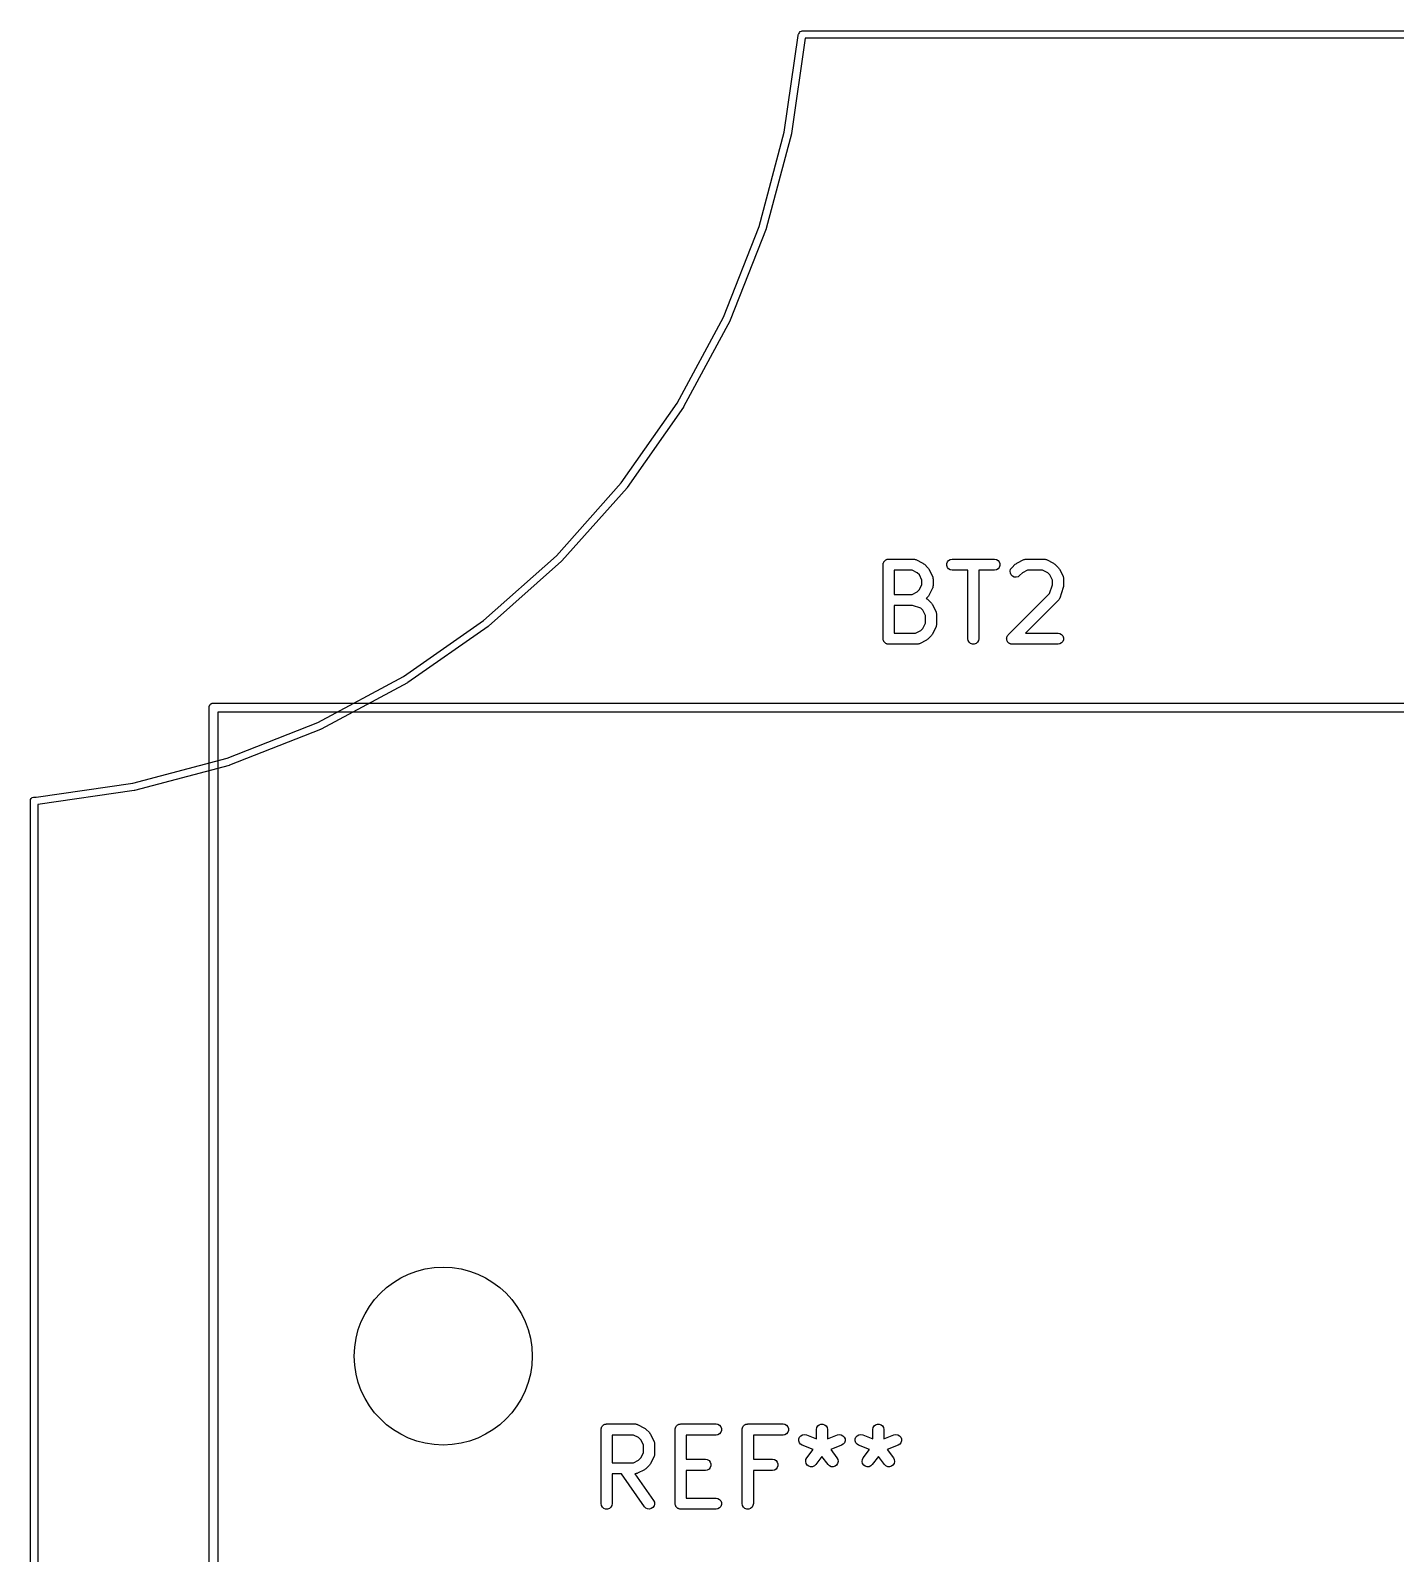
# Model space of a CAD drawing. Extents: x 202.7 to 262.5, y -125.5 to -33.7.
# Drawn here: x 202.71 to 221.13, y -54.23 to -33.67 of the extents above; entities that cross this region are included whole.
import ezdxf

# ---------------------------------------------------------------- set-up
doc = ezdxf.new("R2010")
doc.units = 0
doc.header["$MEASUREMENT"] = 0
doc.layers.add('BLACK', color=7, linetype='CONTINUOUS')

msp = doc.modelspace()

# ---------------------------------------------------------------- linework, layer by layer
at = {"layer": 'BLACK', "linetype": 'CONTINUOUS'}
for p, q in [((213.086, -33.7046), (213.097, -33.6911)), ((213.097, -33.6911), (213.113, -33.6823)), ((213.113, -33.6823), (213.126, -33.68)), ((213.126, -33.68), (252.454, -33.675)), ((212.882, -35.0479), (213.069, -33.7426)), ((213.165, -33.78), (212.98, -35.065)), ((213.069, -33.7426), (213.07, -33.7377)), ((213.07, -33.7377), (213.072, -33.7321)), ((213.072, -33.7321), (213.074, -33.7267)), ((213.074, -33.7267), (213.077, -33.7217)), ((213.077, -33.7217), (213.08, -33.7171)), ((213.08, -33.7171), (213.082, -33.7154)), ((213.082, -33.7154), (213.086, -33.7046)), ((252.403, -33.775), (213.165, -33.78)), ((212.544, -36.3196), (212.882, -35.0479)), ((212.979, -35.0708), (212.64, -36.3481)), ((212.98, -35.065), (212.979, -35.07)), ((212.979, -35.07), (212.979, -35.0704)), ((212.979, -35.0704), (212.979, -35.0708)), ((212.06, -37.5433), (212.544, -36.3196)), ((212.638, -36.3537), (212.152, -37.5827)), ((212.64, -36.3482), (212.638, -36.3529)), ((212.638, -36.3529), (212.638, -36.3533)), ((212.638, -36.3533), (212.638, -36.3537)), ((212.64, -36.3481), (212.64, -36.3481)), ((212.64, -36.3481), (212.64, -36.3482)), ((211.437, -38.7021), (212.06, -37.5433)), ((212.15, -37.588), (211.524, -38.752)), ((212.152, -37.5828), (212.15, -37.5873)), ((212.15, -37.5873), (212.15, -37.5877)), ((212.15, -37.5877), (212.15, -37.588)), ((212.152, -37.5827), (212.152, -37.5827)), ((212.152, -37.5827), (212.152, -37.5828)), ((210.683, -39.7803), (211.437, -38.7021)), ((211.521, -38.757), (210.763, -39.84)), ((211.524, -38.752), (211.521, -38.7564)), ((211.521, -38.7564), (211.521, -38.7567)), ((211.521, -38.7567), (211.521, -38.757)), ((209.808, -40.7632), (210.683, -39.7803)), ((210.76, -39.8446), (209.881, -40.8319)), ((210.763, -39.84), (210.76, -39.844)), ((210.76, -39.844), (210.76, -39.8443)), ((210.76, -39.8443), (210.76, -39.8446)), ((208.825, -41.6373), (209.808, -40.7632)), ((209.877, -40.836), (208.889, -41.714)), ((209.878, -40.8355), (209.877, -40.8357)), ((209.877, -40.8357), (209.877, -40.836)), ((209.881, -40.8319), (209.878, -40.8355)), ((214.216, -40.8824), (214.217, -40.8759)), ((214.216, -41.8824), (214.216, -40.8824)), ((214.217, -40.8694), (214.219, -40.8632)), ((214.217, -40.8759), (214.217, -40.8694)), ((214.219, -40.8632), (214.22, -40.8567)), ((214.22, -40.8567), (214.224, -40.851)), ((214.224, -40.851), (214.226, -40.8449)), ((214.226, -40.8449), (214.23, -40.8399)), ((214.23, -40.8399), (214.233, -40.8342)), ((214.233, -40.8342), (214.239, -40.83)), ((214.239, -40.83), (214.243, -40.8249)), ((214.243, -40.8249), (214.248, -40.8216)), ((214.248, -40.8216), (214.253, -40.8174)), ((214.253, -40.8174), (214.26, -40.8152)), ((214.26, -40.8152), (214.265, -40.8119)), ((214.265, -40.8119), (214.272, -40.8108)), ((214.272, -40.8108), (214.278, -40.8085)), ((214.278, -40.8085), (214.284, -40.8085)), ((214.284, -40.8085), (214.291, -40.8074)), ((214.291, -40.8074), (214.624, -40.8074)), ((214.624, -40.8074), (214.629, -40.8081)), ((214.629, -40.8081), (214.633, -40.8079)), ((214.633, -40.8079), (214.641, -40.8104)), ((214.641, -40.8104), (214.65, -40.8119)), ((214.65, -40.8119), (214.654, -40.8141)), ((214.654, -40.8141), (214.658, -40.8153)), ((214.658, -40.8153), (214.753, -40.8629)), ((214.753, -40.8629), (214.763, -40.8701)), ((214.763, -40.8701), (214.773, -40.877)), ((214.773, -40.877), (214.82, -40.9246)), ((215.074, -40.8694), (215.083, -40.8449)), ((215.074, -40.8954), (215.074, -40.8694)), ((215.083, -40.9199), (215.074, -40.8954)), ((215.083, -40.8449), (215.1, -40.8249)), ((215.1, -40.8249), (215.122, -40.8119)), ((215.122, -40.8119), (215.148, -40.8074)), ((215.148, -40.8074), (215.72, -40.8074)), ((215.72, -40.8074), (215.745, -40.8119)), ((215.745, -40.8119), (215.768, -40.8249)), ((215.768, -40.8249), (215.784, -40.8449)), ((215.784, -40.8449), (215.793, -40.8694)), ((215.793, -40.8954), (215.784, -40.9199)), ((215.793, -40.8694), (215.793, -40.8954)), ((215.952, -40.9246), (216, -40.877)), ((216, -40.877), (216.01, -40.8701)), ((216.01, -40.8701), (216.019, -40.8629)), ((216.019, -40.8629), (216.115, -40.8153)), ((216.115, -40.8153), (216.119, -40.8141)), ((216.119, -40.8141), (216.122, -40.8119)), ((216.122, -40.8119), (216.131, -40.8104)), ((216.131, -40.8104), (216.14, -40.8079)), ((216.14, -40.8079), (216.144, -40.8081)), ((216.144, -40.8081), (216.148, -40.8074)), ((216.148, -40.8074), (216.386, -40.8074)), ((216.386, -40.8074), (216.39, -40.8081)), ((216.39, -40.8081), (216.395, -40.8079)), ((216.395, -40.8079), (216.403, -40.8104)), ((216.403, -40.8104), (216.412, -40.8119)), ((216.412, -40.8119), (216.416, -40.8141)), ((216.416, -40.8141), (216.42, -40.8153)), ((216.42, -40.8153), (216.515, -40.8629)), ((216.515, -40.8629), (216.525, -40.8701)), ((216.525, -40.8701), (216.534, -40.877)), ((216.534, -40.877), (216.582, -40.9246)), ((214.366, -40.9574), (214.366, -41.2836)), ((214.607, -40.9574), (214.366, -40.9574)), ((214.675, -40.9916), (214.607, -40.9574)), ((214.706, -41.022), (214.675, -40.9916)), ((214.74, -41.0906), (214.706, -41.022)), ((214.74, -41.1504), (214.74, -41.0906)), ((214.82, -40.9246), (214.827, -40.9344)), ((214.827, -40.9344), (214.834, -40.9441)), ((214.834, -40.9441), (214.882, -41.0393)), ((214.882, -41.0393), (214.883, -41.0435)), ((214.883, -41.0435), (214.885, -41.0472)), ((214.885, -41.0472), (214.887, -41.0559)), ((214.887, -41.0559), (214.889, -41.0643)), ((214.889, -41.0643), (214.889, -41.0686)), ((214.889, -41.0686), (214.89, -41.0729)), ((214.89, -41.0729), (214.89, -41.1681)), ((215.1, -40.9398), (215.083, -40.9199)), ((215.122, -40.9529), (215.1, -40.9398)), ((215.148, -40.9574), (215.122, -40.9529)), ((215.359, -40.9574), (215.148, -40.9574)), ((215.359, -41.8824), (215.359, -40.9574)), ((215.72, -40.9574), (215.509, -40.9574)), ((215.509, -40.9574), (215.509, -41.8824)), ((215.745, -40.9529), (215.72, -40.9574)), ((215.768, -40.9398), (215.745, -40.9529)), ((215.784, -40.9199), (215.768, -40.9398)), ((215.931, -40.9711), (215.937, -40.9459)), ((215.933, -40.997), (215.931, -40.9711)), ((215.944, -41.0206), (215.933, -40.997)), ((215.937, -40.9459), (215.952, -40.9246)), ((215.962, -41.0391), (215.944, -41.0206)), ((215.986, -41.0501), (215.962, -41.0391)), ((216.012, -41.0523), (215.986, -41.0501)), ((216.037, -41.0456), (216.012, -41.0523)), ((216.058, -41.0307), (216.037, -41.0456)), ((216.097, -40.9916), (216.058, -41.0307)), ((216.166, -40.9574), (216.097, -40.9916)), ((216.368, -40.9574), (216.166, -40.9574)), ((216.437, -40.9916), (216.368, -40.9574)), ((216.467, -41.022), (216.437, -40.9916)), ((216.502, -41.0906), (216.467, -41.022)), ((216.502, -41.1559), (216.502, -41.0906)), ((216.582, -40.9246), (216.589, -40.9344)), ((216.589, -40.9344), (216.596, -40.9441)), ((216.596, -40.9441), (216.644, -41.0393)), ((216.644, -41.0393), (216.645, -41.0435)), ((216.645, -41.0435), (216.647, -41.0472)), ((216.647, -41.0472), (216.649, -41.0559)), ((216.649, -41.0559), (216.651, -41.0643)), ((216.651, -41.0643), (216.651, -41.0686)), ((216.651, -41.0686), (216.652, -41.0729)), ((216.652, -41.0729), (216.652, -41.1681)), ((214.366, -41.2836), (214.607, -41.2836)), ((214.607, -41.2836), (214.675, -41.2493)), ((214.675, -41.2493), (214.706, -41.2189)), ((214.706, -41.2189), (214.74, -41.1504)), ((214.827, -41.3065), (214.82, -41.3164)), ((214.834, -41.2969), (214.827, -41.3065)), ((214.882, -41.2016), (214.834, -41.2969)), ((214.883, -41.1975), (214.882, -41.2016)), ((214.885, -41.1937), (214.883, -41.1975)), ((214.887, -41.1851), (214.885, -41.1937)), ((214.889, -41.1767), (214.887, -41.1851)), ((214.89, -41.1681), (214.889, -41.1724)), ((214.889, -41.1724), (214.889, -41.1767)), ((215.905, -41.8293), (216.463, -41.2704)), ((216.463, -41.2704), (216.502, -41.1559)), ((216.648, -41.1918), (216.6, -41.3347)), ((216.65, -41.1799), (216.648, -41.1918)), ((216.652, -41.1681), (216.65, -41.1799)), ((214.366, -41.4336), (214.366, -41.8074)), ((214.612, -41.4336), (214.366, -41.4336)), ((214.727, -41.4717), (214.612, -41.4336)), ((214.753, -41.4982), (214.727, -41.4717)), ((214.787, -41.5668), (214.753, -41.4982)), ((214.82, -41.3164), (214.798, -41.3381)), ((214.798, -41.3381), (214.799, -41.3382)), ((214.799, -41.3382), (214.806, -41.3433)), ((214.806, -41.3433), (214.814, -41.3474)), ((214.814, -41.3474), (214.817, -41.3507)), ((214.817, -41.3507), (214.82, -41.3532)), ((214.82, -41.3532), (214.868, -41.4008)), ((214.868, -41.4008), (214.875, -41.4106)), ((214.875, -41.4106), (214.882, -41.4203)), ((214.882, -41.4203), (214.929, -41.5155)), ((216.582, -41.364), (216.139, -41.8074)), ((216.585, -41.3604), (216.582, -41.364)), ((216.588, -41.3576), (216.585, -41.3604)), ((216.592, -41.3498), (216.588, -41.3576)), ((216.597, -41.3426), (216.592, -41.3498)), ((216.598, -41.3385), (216.597, -41.3426)), ((216.6, -41.3347), (216.598, -41.3385)), ((207.746, -42.3907), (208.825, -41.6373)), ((208.885, -41.7176), (207.801, -42.4744)), ((208.889, -41.7141), (208.885, -41.7172)), ((208.885, -41.7172), (208.885, -41.7174)), ((208.885, -41.7174), (208.885, -41.7176)), ((208.889, -41.714), (208.889, -41.714)), ((208.889, -41.714), (208.889, -41.7141)), ((214.753, -41.7427), (214.787, -41.6742)), ((214.787, -41.6742), (214.787, -41.5668)), ((214.929, -41.5155), (214.931, -41.5196)), ((214.931, -41.5196), (214.933, -41.5234)), ((214.933, -41.7176), (214.931, -41.7213)), ((214.933, -41.5234), (214.934, -41.5321)), ((214.934, -41.7089), (214.933, -41.7176)), ((214.934, -41.5321), (214.937, -41.5405)), ((214.937, -41.7005), (214.934, -41.7089)), ((214.937, -41.5405), (214.937, -41.5448)), ((214.937, -41.5448), (214.937, -41.549)), ((214.937, -41.549), (214.937, -41.6919)), ((214.937, -41.6919), (214.937, -41.6962)), ((214.937, -41.6962), (214.937, -41.7005)), ((214.217, -41.8888), (214.216, -41.8824)), ((214.217, -41.8954), (214.217, -41.8888)), ((214.219, -41.9016), (214.217, -41.8954)), ((214.22, -41.908), (214.219, -41.9016)), ((214.224, -41.9137), (214.22, -41.908)), ((214.226, -41.9199), (214.224, -41.9137)), ((214.23, -41.9249), (214.226, -41.9199)), ((214.366, -41.8074), (214.654, -41.8074)), ((214.654, -41.8074), (214.723, -41.7731)), ((214.801, -41.9018), (214.705, -41.9495)), ((214.723, -41.7731), (214.753, -41.7427)), ((214.81, -41.8947), (214.801, -41.9018)), ((214.82, -41.8878), (214.81, -41.8947)), ((214.868, -41.8402), (214.82, -41.8878)), ((214.875, -41.8303), (214.868, -41.8402)), ((214.882, -41.8207), (214.875, -41.8303)), ((214.929, -41.7254), (214.882, -41.8207)), ((214.931, -41.7213), (214.929, -41.7254)), ((215.363, -41.908), (215.359, -41.8824)), ((215.376, -41.9306), (215.363, -41.908)), ((215.504, -41.908), (215.491, -41.9306)), ((215.509, -41.8824), (215.504, -41.908)), ((215.883, -41.8758), (215.884, -41.8727)), ((215.884, -41.8856), (215.883, -41.8758)), ((215.884, -41.8694), (215.887, -41.8601)), ((215.884, -41.8727), (215.884, -41.8694)), ((215.884, -41.8954), (215.884, -41.8856)), ((215.885, -41.8985), (215.884, -41.8954)), ((215.885, -41.9018), (215.885, -41.8985)), ((215.889, -41.9107), (215.885, -41.9018)), ((215.887, -41.8601), (215.89, -41.8507)), ((215.893, -41.9199), (215.889, -41.9107)), ((215.89, -41.8507), (215.892, -41.848)), ((215.892, -41.848), (215.893, -41.8449)), ((215.893, -41.8449), (215.899, -41.8374)), ((215.895, -41.9224), (215.893, -41.9199)), ((215.896, -41.9254), (215.895, -41.9224)), ((215.899, -41.8374), (215.905, -41.8293)), ((216.139, -41.8074), (216.577, -41.8074)), ((216.577, -41.8074), (216.602, -41.8119)), ((216.602, -41.8119), (216.625, -41.8249)), ((216.625, -41.8249), (216.642, -41.8449)), ((216.642, -41.9199), (216.625, -41.9398)), ((216.642, -41.8449), (216.651, -41.8694)), ((216.651, -41.8954), (216.642, -41.9199)), ((216.651, -41.8694), (216.651, -41.8954)), ((214.233, -41.9306), (214.23, -41.9249)), ((214.239, -41.9348), (214.233, -41.9306)), ((214.243, -41.9398), (214.239, -41.9348)), ((214.248, -41.9431), (214.243, -41.9398)), ((214.253, -41.9473), (214.248, -41.9431)), ((214.26, -41.9496), (214.253, -41.9473)), ((214.265, -41.9529), (214.26, -41.9496)), ((214.272, -41.954), (214.265, -41.9529)), ((214.278, -41.9562), (214.272, -41.954)), ((214.284, -41.9562), (214.278, -41.9562)), ((214.291, -41.9574), (214.284, -41.9562)), ((214.672, -41.9574), (214.291, -41.9574)), ((214.676, -41.9566), (214.672, -41.9574)), ((214.68, -41.9569), (214.676, -41.9566)), ((214.689, -41.9544), (214.68, -41.9569)), ((214.698, -41.9529), (214.689, -41.9544)), ((214.701, -41.9507), (214.698, -41.9529)), ((214.705, -41.9495), (214.701, -41.9507)), ((215.396, -41.9473), (215.376, -41.9306)), ((215.421, -41.9562), (215.396, -41.9473)), ((215.447, -41.9562), (215.421, -41.9562)), ((215.471, -41.9473), (215.447, -41.9562)), ((215.491, -41.9306), (215.471, -41.9473)), ((215.903, -41.9323), (215.896, -41.9254)), ((215.909, -41.9398), (215.903, -41.9323)), ((215.912, -41.9415), (215.909, -41.9398)), ((215.915, -41.9438), (215.912, -41.9415)), ((215.923, -41.948), (215.915, -41.9438)), ((215.932, -41.9529), (215.923, -41.948)), ((215.935, -41.9534), (215.932, -41.9529)), ((215.938, -41.9548), (215.935, -41.9534)), ((215.948, -41.9557), (215.938, -41.9548)), ((215.958, -41.9574), (215.948, -41.9557)), ((216.577, -41.9574), (215.958, -41.9574)), ((216.602, -41.9529), (216.577, -41.9574)), ((216.625, -41.9398), (216.602, -41.9529)), ((206.587, -43.0132), (207.746, -42.3907)), ((207.796, -42.4775), (206.632, -43.1026)), ((207.797, -42.4771), (207.796, -42.4773)), ((207.796, -42.4773), (207.796, -42.4775)), ((207.801, -42.4745), (207.797, -42.4771)), ((207.801, -42.4744), (207.801, -42.4744)), ((207.801, -42.4744), (207.801, -42.4745)), ((205.12, -42.8014), (205.122, -42.7964)), ((205.12, -42.8068), (205.12, -42.8014)), ((205.12, -71.3912), (205.12, -42.8068)), ((205.122, -42.7964), (205.123, -42.7912)), ((205.123, -42.7912), (205.125, -42.7866)), ((205.125, -42.7866), (205.127, -42.7815)), ((205.127, -42.7815), (205.131, -42.7774)), ((205.131, -42.7774), (205.133, -42.7728)), ((205.133, -42.7728), (205.137, -42.7694)), ((205.137, -42.7694), (205.141, -42.7653)), ((205.141, -42.7653), (205.145, -42.7627)), ((205.145, -42.7627), (205.15, -42.7592)), ((205.15, -42.7592), (205.155, -42.7574)), ((205.155, -42.7574), (205.159, -42.7547)), ((205.159, -42.7547), (205.164, -42.7538)), ((205.164, -42.7538), (205.169, -42.752)), ((205.169, -42.752), (205.175, -42.752)), ((205.175, -42.752), (205.175, -42.752)), ((205.175, -42.752), (259.685, -42.752)), ((205.24, -42.872), (205.24, -71.3912)), ((259.62, -42.872), (205.24, -42.872)), ((205.363, -43.4961), (206.587, -43.0132)), ((206.626, -43.1051), (205.397, -43.5902)), ((206.627, -43.1049), (206.626, -43.1051)), ((206.632, -43.1027), (206.627, -43.1048)), ((206.627, -43.1048), (206.627, -43.1049)), ((206.632, -43.1026), (206.632, -43.1026)), ((206.632, -43.1026), (206.632, -43.1027)), ((204.091, -43.8329), (205.363, -43.4961)), ((205.391, -43.592), (204.114, -43.9303)), ((205.392, -43.5919), (205.391, -43.592)), ((205.397, -43.5902), (205.392, -43.5918)), ((205.392, -43.5918), (205.392, -43.5919)), ((202.787, -44.0192), (204.091, -43.8329)), ((204.108, -43.9315), (202.81, -44.117)), ((204.109, -43.9314), (204.108, -43.9315)), ((204.114, -43.9303), (204.109, -43.9314)), ((204.109, -43.9314), (204.109, -43.9314)), ((202.71, -44.0656), (202.712, -44.0526)), ((202.71, -115.204), (202.71, -44.0656)), ((202.712, -44.0526), (202.721, -44.0374)), ((202.721, -44.0374), (202.735, -44.026)), ((202.735, -44.026), (202.751, -44.02)), ((202.751, -44.02), (202.769, -44.02)), ((202.769, -44.02), (202.771, -44.0208)), ((202.771, -44.0208), (202.776, -44.0202)), ((202.776, -44.0202), (202.787, -44.0192)), ((202.81, -44.117), (202.81, -115.151)), ((210.41, -52.5524), (210.411, -52.5459)), ((210.41, -53.5524), (210.41, -52.5524)), ((210.411, -52.5394), (210.414, -52.5332)), ((210.411, -52.5459), (210.411, -52.5394)), ((210.414, -52.5332), (210.415, -52.5267)), ((210.415, -52.5267), (210.418, -52.521)), ((210.418, -52.521), (210.42, -52.5149)), ((210.42, -52.5149), (210.425, -52.5099)), ((210.425, -52.5099), (210.428, -52.5042)), ((210.428, -52.5042), (210.433, -52.5)), ((210.433, -52.5), (210.437, -52.4949)), ((210.437, -52.4949), (210.443, -52.4916)), ((210.443, -52.4916), (210.448, -52.4874)), ((210.448, -52.4874), (210.454, -52.4852)), ((210.454, -52.4852), (210.46, -52.4819)), ((210.46, -52.4819), (210.466, -52.4808)), ((210.466, -52.4808), (210.472, -52.4785)), ((210.472, -52.4785), (210.479, -52.4785)), ((210.479, -52.4785), (210.485, -52.4774)), ((210.485, -52.4774), (210.866, -52.4774)), ((210.866, -52.4774), (210.87, -52.4781)), ((210.87, -52.4781), (210.875, -52.4779)), ((210.875, -52.4779), (210.883, -52.4804)), ((210.883, -52.4804), (210.892, -52.4819)), ((210.892, -52.4819), (210.896, -52.4841)), ((210.896, -52.4841), (210.9, -52.4853)), ((210.9, -52.4853), (210.995, -52.5329)), ((210.995, -52.5329), (211.005, -52.5401)), ((211.005, -52.5401), (211.014, -52.547)), ((211.014, -52.547), (211.062, -52.5946)), ((211.062, -52.5946), (211.069, -52.6044)), ((211.069, -52.6044), (211.076, -52.6141)), ((211.41, -52.5524), (211.411, -52.5459)), ((211.41, -53.5524), (211.41, -52.5524)), ((211.411, -52.5394), (211.414, -52.5332)), ((211.411, -52.5459), (211.411, -52.5394)), ((211.414, -52.5332), (211.415, -52.5267)), ((211.415, -52.5267), (211.418, -52.521)), ((211.418, -52.521), (211.42, -52.5149)), ((211.42, -52.5149), (211.425, -52.5099)), ((211.425, -52.5099), (211.428, -52.5042)), ((211.428, -52.5042), (211.433, -52.5)), ((211.433, -52.5), (211.437, -52.4949)), ((211.437, -52.4949), (211.443, -52.4916)), ((211.443, -52.4916), (211.448, -52.4874)), ((211.448, -52.4874), (211.454, -52.4852)), ((211.454, -52.4852), (211.46, -52.4819)), ((211.46, -52.4819), (211.466, -52.4808)), ((211.466, -52.4808), (211.472, -52.4785)), ((211.472, -52.4785), (211.479, -52.4785)), ((211.479, -52.4785), (211.485, -52.4774)), ((211.485, -52.4774), (211.961, -52.4774)), ((211.961, -52.4774), (211.987, -52.4819)), ((211.987, -52.4819), (212.01, -52.4949)), ((212.01, -52.6098), (211.987, -52.6229)), ((212.01, -52.4949), (212.026, -52.5149)), ((212.026, -52.5899), (212.01, -52.6098)), ((212.026, -52.5149), (212.035, -52.5394)), ((212.035, -52.5654), (212.026, -52.5899)), ((212.035, -52.5394), (212.035, -52.5654)), ((212.315, -52.5524), (212.316, -52.5459)), ((212.315, -53.5524), (212.315, -52.5524)), ((212.316, -52.5394), (212.318, -52.5332)), ((212.316, -52.5459), (212.316, -52.5394)), ((212.318, -52.5332), (212.32, -52.5267)), ((212.32, -52.5267), (212.323, -52.521)), ((212.323, -52.521), (212.325, -52.5149)), ((212.325, -52.5149), (212.329, -52.5099)), ((212.329, -52.5099), (212.333, -52.5042)), ((212.333, -52.5042), (212.338, -52.5)), ((212.338, -52.5), (212.342, -52.4949)), ((212.342, -52.4949), (212.347, -52.4916)), ((212.347, -52.4916), (212.352, -52.4874)), ((212.352, -52.4874), (212.359, -52.4852)), ((212.359, -52.4852), (212.364, -52.4819)), ((212.364, -52.4819), (212.371, -52.4808)), ((212.371, -52.4808), (212.377, -52.4785)), ((212.377, -52.4785), (212.384, -52.4785)), ((212.384, -52.4785), (212.39, -52.4774)), ((212.39, -52.4774), (212.866, -52.4774)), ((212.866, -52.4774), (212.892, -52.4819)), ((212.892, -52.4819), (212.914, -52.4949)), ((212.914, -52.6098), (212.892, -52.6229)), ((212.914, -52.4949), (212.931, -52.5149)), ((212.931, -52.5899), (212.914, -52.6098)), ((212.931, -52.5149), (212.94, -52.5394)), ((212.94, -52.5654), (212.931, -52.5899)), ((212.94, -52.5394), (212.94, -52.5654)), ((213.315, -52.5524), (213.32, -52.5267)), ((213.315, -52.6797), (213.315, -52.5524)), ((213.32, -52.5267), (213.333, -52.5042)), ((213.333, -52.5042), (213.352, -52.4874)), ((213.352, -52.4874), (213.377, -52.4785)), ((213.377, -52.4785), (213.403, -52.4785)), ((213.403, -52.4785), (213.427, -52.4874)), ((213.427, -52.4874), (213.447, -52.5042)), ((213.447, -52.5042), (213.46, -52.5267)), ((213.46, -52.5267), (213.465, -52.5524)), ((213.465, -52.5524), (213.465, -52.6797)), ((214.077, -52.5524), (214.081, -52.5267)), ((214.077, -52.6797), (214.077, -52.5524)), ((214.081, -52.5267), (214.094, -52.5042)), ((214.094, -52.5042), (214.114, -52.4874)), ((214.114, -52.4874), (214.139, -52.4785)), ((214.139, -52.4785), (214.165, -52.4785)), ((214.165, -52.4785), (214.189, -52.4874)), ((214.189, -52.4874), (214.209, -52.5042)), ((214.209, -52.5042), (214.222, -52.5267)), ((214.222, -52.5267), (214.227, -52.5524)), ((214.227, -52.5524), (214.227, -52.6797)), ((210.56, -52.6274), (210.56, -53.0012)), ((210.848, -52.6274), (210.56, -52.6274)), ((210.917, -52.6616), (210.848, -52.6274)), ((210.947, -52.692), (210.917, -52.6616)), ((210.982, -52.7606), (210.947, -52.692)), ((210.982, -52.868), (210.982, -52.7606)), ((211.076, -52.6141), (211.124, -52.7093)), ((211.124, -52.7093), (211.125, -52.7135)), ((211.125, -52.7135), (211.127, -52.7172)), ((211.127, -52.7172), (211.129, -52.7259)), ((211.129, -52.7259), (211.131, -52.7343)), ((211.131, -52.7343), (211.131, -52.7386)), ((211.131, -52.7386), (211.132, -52.7429)), ((211.132, -52.7429), (211.132, -52.8857)), ((211.961, -52.6274), (211.56, -52.6274)), ((211.56, -52.6274), (211.56, -52.9536)), ((211.987, -52.6229), (211.961, -52.6274)), ((212.866, -52.6274), (212.465, -52.6274)), ((212.465, -52.6274), (212.465, -52.9536)), ((212.892, -52.6229), (212.866, -52.6274)), ((213.078, -52.6799), (213.088, -52.6557)), ((213.078, -52.7059), (213.078, -52.6799)), ((213.086, -52.7307), (213.078, -52.7059)), ((213.102, -52.7511), (213.086, -52.7307)), ((213.088, -52.6557), (213.106, -52.6363)), ((213.124, -52.7649), (213.102, -52.7511)), ((213.106, -52.6363), (213.128, -52.624)), ((213.271, -52.8238), (213.124, -52.7649)), ((213.128, -52.624), (213.154, -52.6203)), ((213.154, -52.6203), (213.18, -52.6256)), ((213.18, -52.6256), (213.315, -52.6797)), ((213.465, -52.6797), (213.6, -52.6256)), ((213.656, -52.7649), (213.509, -52.8238)), ((213.6, -52.6256), (213.626, -52.6203)), ((213.626, -52.6203), (213.652, -52.624)), ((213.652, -52.624), (213.674, -52.6363)), ((213.678, -52.7511), (213.656, -52.7649)), ((213.674, -52.6363), (213.692, -52.6557)), ((213.694, -52.7307), (213.678, -52.7511)), ((213.692, -52.6557), (213.702, -52.6799)), ((213.702, -52.7059), (213.694, -52.7307)), ((213.702, -52.6799), (213.702, -52.7059)), ((213.84, -52.6799), (213.85, -52.6557)), ((213.84, -52.7059), (213.84, -52.6799)), ((213.848, -52.7307), (213.84, -52.7059)), ((213.864, -52.7511), (213.848, -52.7307)), ((213.85, -52.6557), (213.867, -52.6363)), ((213.886, -52.7649), (213.864, -52.7511)), ((213.867, -52.6363), (213.89, -52.624)), ((214.033, -52.8238), (213.886, -52.7649)), ((213.89, -52.624), (213.916, -52.6203)), ((213.916, -52.6203), (213.942, -52.6256)), ((213.942, -52.6256), (214.077, -52.6797)), ((214.227, -52.6797), (214.362, -52.6256)), ((214.418, -52.7649), (214.271, -52.8238)), ((214.362, -52.6256), (214.388, -52.6203)), ((214.388, -52.6203), (214.413, -52.624)), ((214.413, -52.624), (214.436, -52.6363)), ((214.44, -52.7511), (214.418, -52.7649)), ((214.436, -52.6363), (214.454, -52.6557)), ((214.456, -52.7307), (214.44, -52.7511)), ((214.454, -52.6557), (214.463, -52.6799)), ((214.464, -52.7059), (214.456, -52.7307)), ((214.463, -52.6799), (214.464, -52.7059)), ((210.56, -53.0012), (210.848, -53.0012)), ((210.848, -53.0012), (210.917, -52.9669)), ((210.917, -52.9669), (210.947, -52.9365)), ((210.947, -52.9365), (210.982, -52.868)), ((211.076, -53.0145), (211.069, -53.0242)), ((211.124, -52.9193), (211.076, -53.0145)), ((211.125, -52.9151), (211.124, -52.9193)), ((211.127, -52.9114), (211.125, -52.9151)), ((211.129, -52.9027), (211.127, -52.9114)), ((211.131, -52.8943), (211.129, -52.9027)), ((211.132, -52.8857), (211.131, -52.89)), ((211.131, -52.89), (211.131, -52.8943)), ((211.56, -52.9536), (211.819, -52.9536)), ((211.819, -52.9536), (211.844, -52.9581)), ((211.844, -52.9581), (211.867, -52.9711)), ((211.867, -52.9711), (211.884, -52.9911)), ((211.884, -52.9911), (211.892, -53.0155)), ((211.892, -53.0155), (211.892, -53.0416)), ((212.465, -52.9536), (212.723, -52.9536)), ((212.723, -52.9536), (212.749, -52.9581)), ((212.749, -52.9581), (212.772, -52.9711)), ((212.772, -52.9711), (212.788, -52.9911)), ((212.788, -52.9911), (212.797, -53.0155)), ((212.797, -53.0155), (212.797, -53.0416)), ((213.172, -52.985), (213.175, -52.9592)), ((213.178, -53.0104), (213.172, -52.985)), ((213.175, -52.9592), (213.187, -52.936)), ((213.192, -53.0322), (213.178, -53.0104)), ((213.187, -52.936), (213.271, -52.8238)), ((213.39, -52.9155), (213.307, -53.026)), ((213.473, -53.026), (213.39, -52.9155)), ((213.509, -52.8238), (213.593, -52.936)), ((213.602, -53.0104), (213.588, -53.0322)), ((213.593, -52.936), (213.605, -52.9592)), ((213.608, -52.985), (213.602, -53.0104)), ((213.605, -52.9592), (213.608, -52.985)), ((213.934, -52.985), (213.937, -52.9592)), ((213.94, -53.0104), (213.934, -52.985)), ((213.937, -52.9592), (213.949, -52.936)), ((213.954, -53.0322), (213.94, -53.0104)), ((213.949, -52.936), (214.033, -52.8238)), ((214.152, -52.9155), (214.069, -53.026)), ((214.235, -53.026), (214.152, -52.9155)), ((214.271, -52.8238), (214.355, -52.936)), ((214.364, -53.0104), (214.349, -53.0322)), ((214.355, -52.936), (214.367, -52.9592)), ((214.37, -52.985), (214.364, -53.0104)), ((214.367, -52.9592), (214.37, -52.985)), ((210.684, -53.1512), (210.56, -53.1512)), ((210.56, -53.1512), (210.56, -53.5524)), ((210.995, -53.5954), (210.684, -53.1512)), ((210.87, -53.1504), (210.867, -53.151)), ((210.867, -53.151), (211.118, -53.5094)), ((210.875, -53.1507), (210.87, -53.1504)), ((210.883, -53.1482), (210.875, -53.1507)), ((210.892, -53.1467), (210.883, -53.1482)), ((210.896, -53.1445), (210.892, -53.1467)), ((210.9, -53.1433), (210.896, -53.1445)), ((210.995, -53.0957), (210.9, -53.1433)), ((211.005, -53.0885), (210.995, -53.0957)), ((211.014, -53.0816), (211.005, -53.0885)), ((211.062, -53.034), (211.014, -53.0816)), ((211.069, -53.0242), (211.062, -53.034)), ((211.819, -53.1036), (211.56, -53.1036)), ((211.56, -53.1036), (211.56, -53.4774)), ((211.844, -53.099), (211.819, -53.1036)), ((211.867, -53.086), (211.844, -53.099)), ((211.884, -53.0661), (211.867, -53.086)), ((211.892, -53.0416), (211.884, -53.0661)), ((212.723, -53.1036), (212.465, -53.1036)), ((212.465, -53.1036), (212.465, -53.5524)), ((212.749, -53.099), (212.723, -53.1036)), ((212.772, -53.086), (212.749, -53.099)), ((212.788, -53.0661), (212.772, -53.086)), ((212.797, -53.0416), (212.788, -53.0661)), ((213.213, -53.0479), (213.192, -53.0322)), ((213.238, -53.0554), (213.213, -53.0479)), ((213.264, -53.054), (213.238, -53.0554)), ((213.288, -53.0438), (213.264, -53.054)), ((213.307, -53.026), (213.288, -53.0438)), ((213.492, -53.0438), (213.473, -53.026)), ((213.516, -53.054), (213.492, -53.0438)), ((213.542, -53.0554), (213.516, -53.054)), ((213.567, -53.0479), (213.542, -53.0554)), ((213.588, -53.0322), (213.567, -53.0479)), ((213.975, -53.0479), (213.954, -53.0322)), ((214, -53.0554), (213.975, -53.0479)), ((214.026, -53.054), (214, -53.0554)), ((214.05, -53.0438), (214.026, -53.054)), ((214.069, -53.026), (214.05, -53.0438)), ((214.254, -53.0438), (214.235, -53.026)), ((214.278, -53.054), (214.254, -53.0438)), ((214.304, -53.0554), (214.278, -53.054)), ((214.329, -53.0479), (214.304, -53.0554)), ((214.349, -53.0322), (214.329, -53.0479)), ((210.415, -53.578), (210.41, -53.5524)), ((210.428, -53.6006), (210.415, -53.578)), ((210.448, -53.6173), (210.428, -53.6006)), ((210.472, -53.6262), (210.448, -53.6173)), ((210.498, -53.6262), (210.472, -53.6262)), ((210.523, -53.6173), (210.498, -53.6262)), ((210.543, -53.6006), (210.523, -53.6173)), ((210.556, -53.578), (210.543, -53.6006)), ((210.56, -53.5524), (210.556, -53.578)), ((211.014, -53.6138), (210.995, -53.5954)), ((211.037, -53.6248), (211.014, -53.6138)), ((211.063, -53.6271), (211.037, -53.6248)), ((211.088, -53.6204), (211.063, -53.6271)), ((211.11, -53.6054), (211.088, -53.6204)), ((211.125, -53.5841), (211.11, -53.6054)), ((211.118, -53.5094), (211.129, -53.533)), ((211.131, -53.5589), (211.125, -53.5841)), ((211.129, -53.533), (211.131, -53.5589)), ((211.411, -53.5588), (211.41, -53.5524)), ((211.411, -53.5654), (211.411, -53.5588)), ((211.414, -53.5716), (211.411, -53.5654)), ((211.415, -53.578), (211.414, -53.5716)), ((211.418, -53.5837), (211.415, -53.578)), ((211.42, -53.5899), (211.418, -53.5837)), ((211.425, -53.5949), (211.42, -53.5899)), ((211.428, -53.6006), (211.425, -53.5949)), ((211.433, -53.6048), (211.428, -53.6006)), ((211.437, -53.6098), (211.433, -53.6048)), ((211.443, -53.6131), (211.437, -53.6098)), ((211.448, -53.6173), (211.443, -53.6131)), ((211.454, -53.6196), (211.448, -53.6173)), ((211.46, -53.6229), (211.454, -53.6196)), ((211.466, -53.624), (211.46, -53.6229)), ((211.472, -53.6262), (211.466, -53.624)), ((211.479, -53.6262), (211.472, -53.6262)), ((211.485, -53.6274), (211.479, -53.6262)), ((211.961, -53.6274), (211.485, -53.6274)), ((211.56, -53.4774), (211.961, -53.4774)), ((211.961, -53.4774), (211.987, -53.4819)), ((211.987, -53.6229), (211.961, -53.6274)), ((211.987, -53.4819), (212.01, -53.4949)), ((212.01, -53.6098), (211.987, -53.6229)), ((212.01, -53.4949), (212.026, -53.5149)), ((212.026, -53.5899), (212.01, -53.6098)), ((212.026, -53.5149), (212.035, -53.5394)), ((212.035, -53.5654), (212.026, -53.5899)), ((212.035, -53.5394), (212.035, -53.5654)), ((212.32, -53.578), (212.315, -53.5524)), ((212.333, -53.6006), (212.32, -53.578)), ((212.352, -53.6173), (212.333, -53.6006)), ((212.377, -53.6262), (212.352, -53.6173)), ((212.403, -53.6262), (212.377, -53.6262)), ((212.427, -53.6173), (212.403, -53.6262)), ((212.447, -53.6006), (212.427, -53.6173)), ((212.46, -53.578), (212.447, -53.6006)), ((212.465, -53.5524), (212.46, -53.578))]:
    msp.add_line(p, q, dxfattribs=at)
at = {"layer": 'BLACK'}
msp.add_circle((208.28, -51.562), 1.2, dxfattribs=at)
msp.add_circle((208.28, -51.562), 1.2, dxfattribs=at)

doc.saveas('drawing.dxf')
